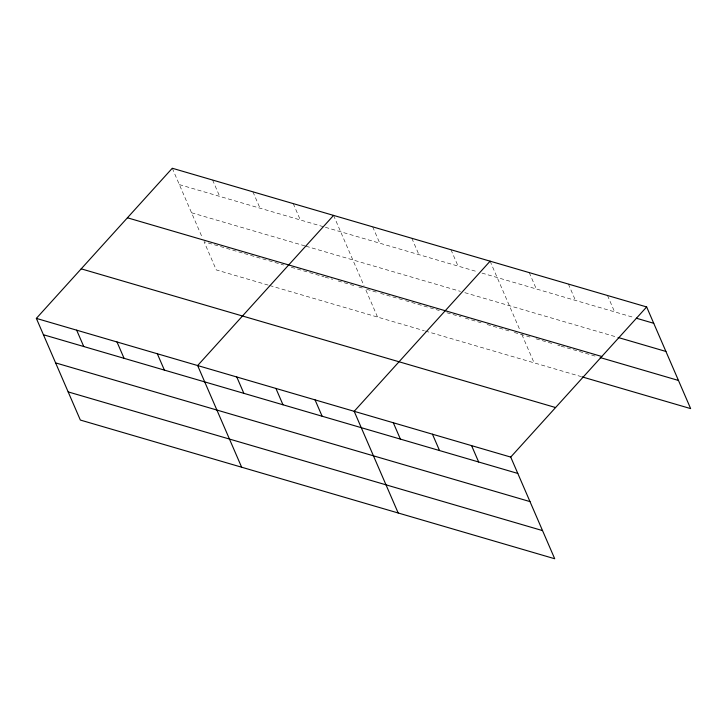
<?xml version="1.0" encoding="UTF-8"?>
<svg xmlns="http://www.w3.org/2000/svg" width="727" height="727" viewBox="0 0 727 727"><rect width="100%" height="100%" fill="white"/><g stroke="black" fill="none" stroke-linecap="round" stroke-linejoin="round"><path stroke-width="0.55" stroke-dasharray="3.63 2.73" d="M179.351 184.603L324.297 226.978M325.387 227.297L477.621 271.807M481.965 273.079L634.162 317.581M191.537 212.757L304.877 245.89M305.967 246.208L460.455 291.382M464.798 292.654L616.996 337.146M242.236 252.914L204.087 241.764L216.273 269.917L268.581 285.211M244.408 253.55L283.648 265.019M291.273 267.254L323.969 276.805M325.06 277.132L332.684 279.359M338.137 280.949L354.476 285.729M358.838 287.001L364.291 288.601M376.25 292.1L365.381 288.919L377.558 317.072M380.594 293.372L404.512 300.36M405.602 300.678L439.299 310.529M446.914 312.755L461.045 316.89M465.389 318.162L482.783 323.242M487.135 324.515L509.963 331.194M514.316 332.466L531.71 337.546M536.053 338.818L553.447 343.907M557.8 345.18L559.972 345.816M561.062 346.134L596.931 356.621M269.672 285.529L424.304 330.74M425.395 331.058L580.855 376.513M607.518 295.507L614.597 311.856M568.387 284.066L575.457 300.415M529.247 272.616L536.326 288.973M490.107 261.175L520.132 330.549M521.922 334.693L534.109 362.846M450.976 249.734L458.055 266.091M411.836 238.292L418.916 254.641M372.706 226.851L379.776 243.2M333.566 215.401L364.036 285.811M293.245 203.615L300.324 219.972M252.923 191.828L260.002 208.176M212.602 180.032L219.681 196.39M172.281 168.246L202.297 237.62"/><path stroke-width="1.09" d="M36.35 318.39L510.727 457.083L554.719 558.754L80.343 420.052L36.35 318.39L172.281 168.246L646.657 306.948L690.65 408.61L581.936 376.831M333.566 215.401L197.635 365.545L241.637 467.207M490.107 261.175L354.185 411.318L398.178 512.98M510.727 457.083L646.657 306.948M636.334 318.217L653.737 323.297M618.086 337.464L665.914 351.45M127.425 217.791L601.802 356.494M600.193 357.575L678.464 380.457M81.206 268.845L555.582 407.538M43.429 334.738L517.806 473.441M55.606 362.891L529.983 501.594M68.165 391.898L542.542 530.601M471.587 445.642L478.666 461.999M432.456 434.201L439.535 450.558M393.316 422.76L400.395 439.108M315.045 399.877L322.125 416.226M275.915 388.427L282.985 404.785M236.775 376.986L243.854 393.343M157.314 353.758L164.393 370.107M116.992 341.963L124.072 358.32M76.671 330.176L83.75 346.534"/></g></svg>
